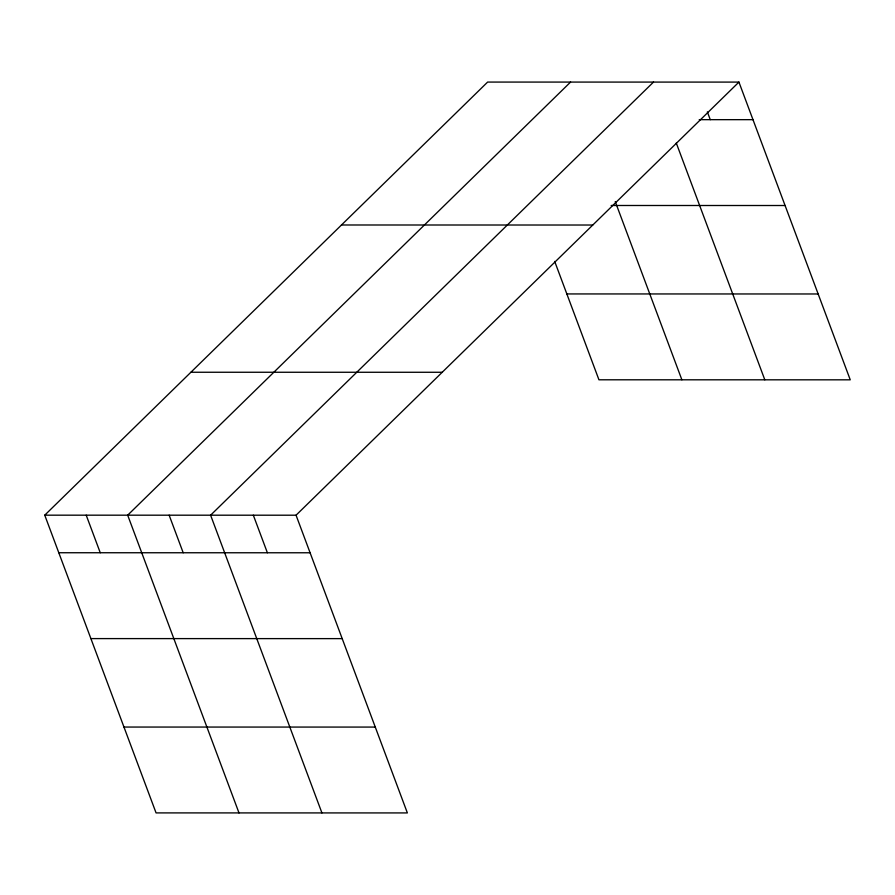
<?xml version="1.0" encoding="UTF-8"?>
<svg xmlns="http://www.w3.org/2000/svg" width="895" height="895" viewBox="0 0 895 895"><rect width="100%" height="100%" fill="white"/><g stroke="black" fill="none" stroke-linecap="round" stroke-linejoin="round"><path stroke-width="1.34" d="M738.934 82.094L296.055 515.207L407.37 812.928L156.066 812.906L44.75 515.173L487.63 82.071L738.934 82.094L850.25 379.827L598.945 379.793L554.687 261.418M570.562 82.071L127.683 515.184L238.999 812.917M653.495 82.083L210.605 515.196L321.931 812.928M699.23 119.661L752.975 119.661M611.173 205.492L785.083 205.514M341.476 224.992L592.781 225.025M566.848 293.94L818.153 293.974M190.903 372.253L442.208 372.275M44.75 515.173L296.055 515.207M58.801 552.741L310.095 552.774M90.898 638.594L342.203 638.627M123.969 727.053L375.273 727.076M707.352 111.886L710.261 119.661M676.296 143.066L764.811 379.816M615.245 201.599L681.878 379.804M253.33 515.196L267.381 552.763M169.144 515.184L183.195 552.763M86.211 515.184L100.262 552.752"/></g></svg>
